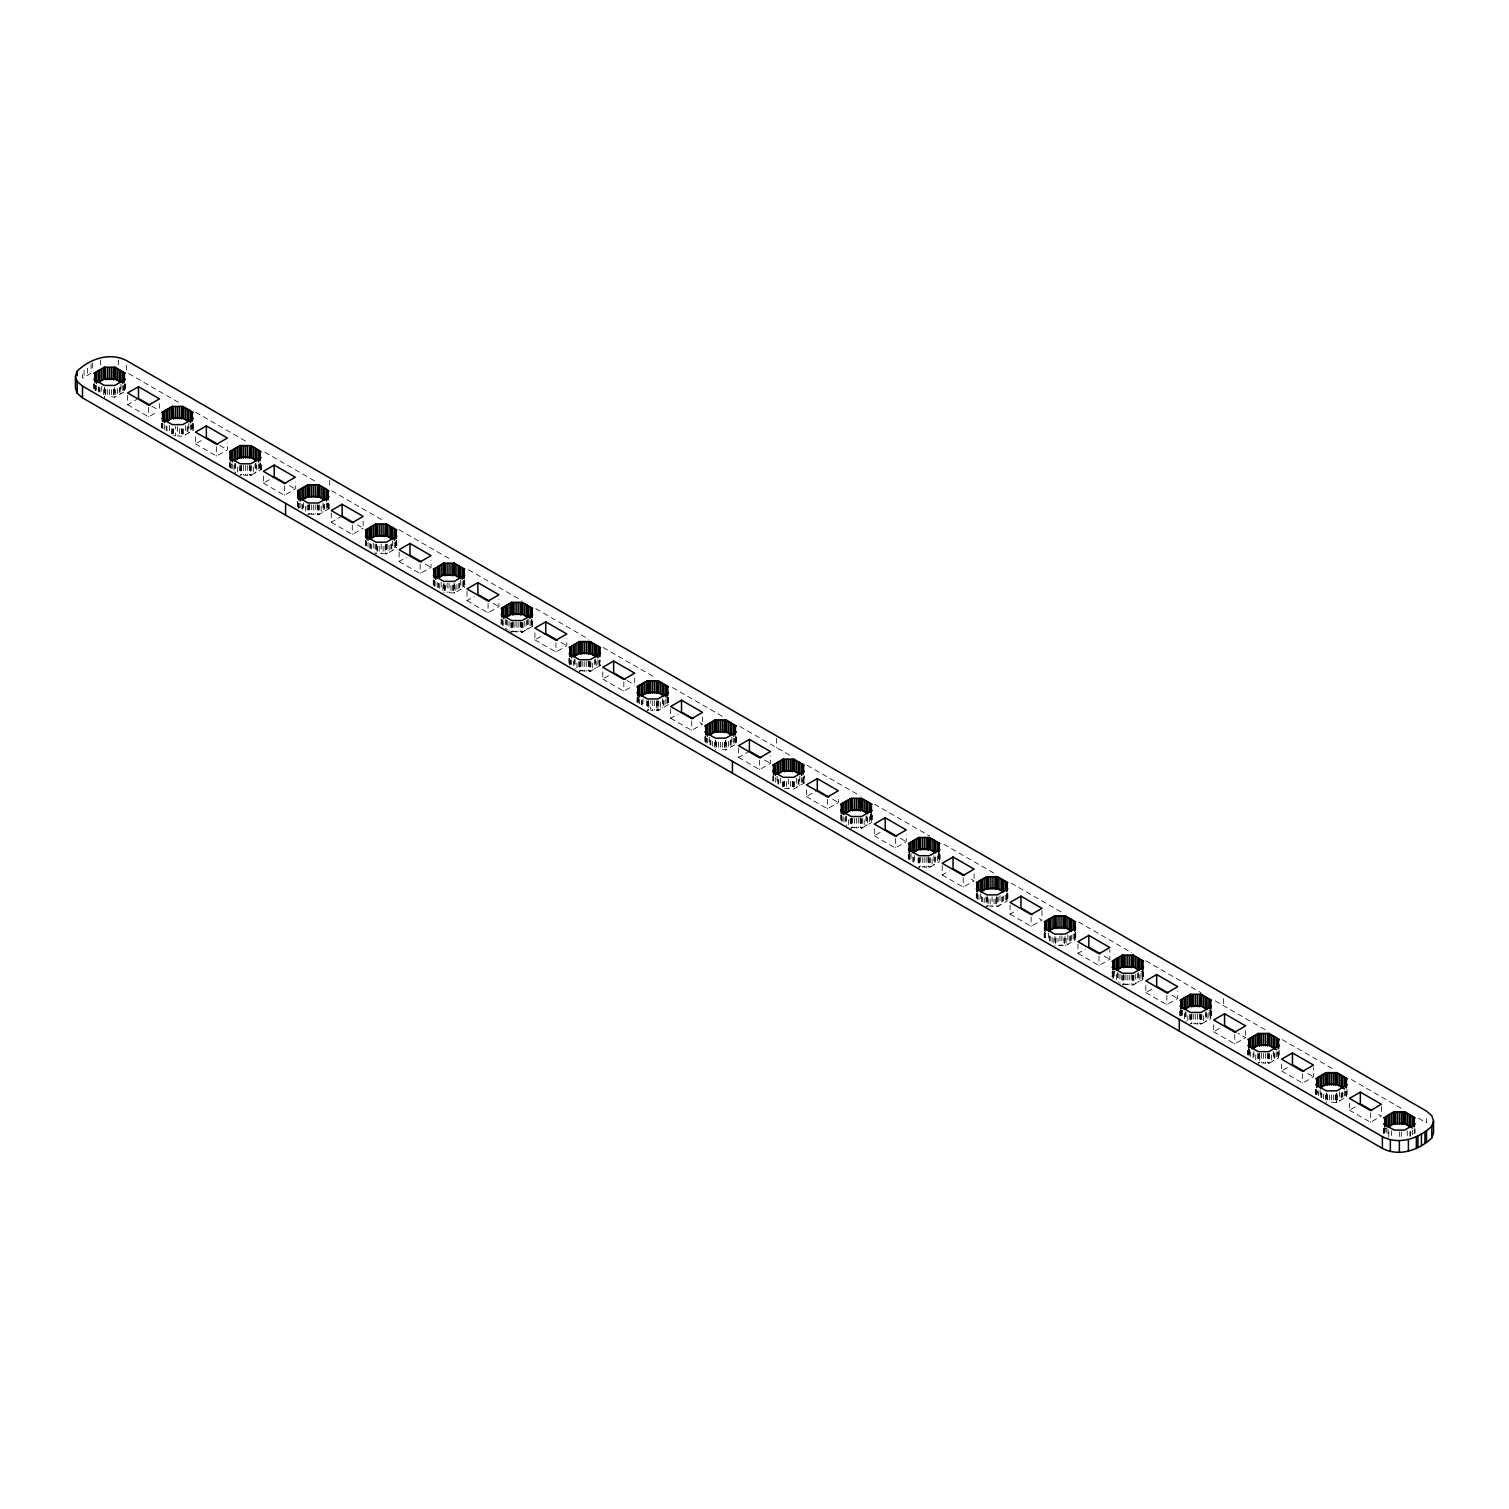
<?xml version="1.0" encoding="UTF-8"?>
<svg xmlns="http://www.w3.org/2000/svg" width="1509" height="1509" viewBox="0 0 1509 1509"><rect width="100%" height="100%" fill="white"/><g stroke="black" fill="none" stroke-linecap="round" stroke-linejoin="round"><path stroke-width="0.75" stroke-dasharray="5 3.75" d="M366.272 544.824L366.197 541.316M668.468 697.573L668.468 704.628L667.053 703.816L667.638 698.082M1414.122 1133.806L1414.329 1129.147M125.417 384.041L125.417 391.114L124.002 390.284L124.002 385.851L125.417 385.04M193.303 423.237L193.303 430.291L191.888 429.48L191.888 425.029L193.077 424.35M261.17 464.791L261.17 469.488L259.774 468.677L259.982 464.093M298.895 503.421L298.895 507.873L298.895 503.157M329.056 503.968L329.056 508.684L327.642 507.873L327.642 503.421M379.212 546.296L379.212 553.35L386.417 553.935L396.942 547.861L395.528 547.05L396.113 541.316M449.041 583.21L449.041 592.603L454.303 593.131L464.81 587.058L463.414 586.246L463.414 581.795L464.81 580.984M513.06 622.104L513.06 631.517L522.171 632.328L532.696 626.254L531.281 625.443L531.998 620.576M570.421 660.188L570.044 663.526M871.391 814.747L871.391 821.801L870.693 816.935L872.108 816.124L869.467 814.615M939.277 853.924L939.277 860.979L939.164 854.848M1007.163 893.121L1007.163 900.175L1007.05 894.045M1075.049 939.371L1074.917 933.222L1074.917 940.258L1065.222 945.841L1058.016 945.256L1058.016 938.202M1142.917 978.568L1142.219 973.701L1143.633 972.89L1140.993 971.381M1210.803 1017.745L1210.105 1012.897L1211.501 1012.086L1208.879 1010.558M1278.689 1056.941L1277.991 1052.094M1346.575 1096.138L1346.235 1092.384M91.068 373.308L82.486 378.269L82.486 371.214M95.256 390.284L94.878 384.493L93.841 385.04L95.256 385.851L95.256 390.284L95.256 385.587M109.629 389.605L109.629 396.66L114.891 397.188L125.417 391.114M127.624 395.32L127.624 404.733L136.678 399.508M127.624 404.733L148.655 416.88L157.709 411.655M173.441 435.686L175.572 435.78L175.572 426.368M177.515 426.443L177.515 435.856L182.778 436.365L193.303 430.291M195.491 436.856L195.491 443.91L202.734 439.741M195.491 443.91L216.541 456.058L227.406 449.795L227.406 442.741M243.458 465.564L243.458 474.958L250.645 475.561L261.17 469.488M263.377 476.052L263.377 483.106L274.242 476.844M263.377 483.106L284.428 495.254L295.292 488.991L295.292 481.937M309.42 504.534L309.42 513.947L318.531 514.758L329.056 508.684M331.263 512.89L331.263 522.303L342.128 516.021M331.263 522.303L352.314 534.45L363.16 528.169M399.149 552.087L399.149 561.48L406.393 557.311M399.149 561.48L420.181 573.627L431.046 567.365L431.046 560.311M434.083 580.512L433.951 586.661L433.951 581.946M467.017 591.264L467.017 600.676L474.26 596.489M467.017 600.676L488.067 612.824L498.932 606.561L498.932 599.507M501.95 619.709L502.157 624.33M534.903 632.818L534.903 639.873L545.768 633.591M534.903 639.873L555.953 652.02L566.818 645.739L566.818 638.684M580.946 661.3L580.946 670.694L590.057 671.524L600.582 665.431L600.356 660.602M602.789 671.995L602.789 679.05L610.032 674.881M602.789 679.05L623.821 691.216L632.875 685.991M637.722 698.082L638.307 703.816M668.468 704.628L657.943 710.701L650.737 710.117L650.737 700.704M670.675 708.834L670.675 718.246L677.899 714.078M670.675 718.246L691.707 730.394L702.572 724.131L696.837 720.812M706.193 738.297L705.967 743.145L705.816 737.203M736.335 737.75L734.94 738.561L734.94 743.013L736.335 743.824L736.335 736.769M720.566 742.315L720.566 749.369L725.829 749.898L736.335 743.824M738.542 748.03L738.542 757.443L747.596 752.218M738.542 757.443L759.593 769.59L770.458 763.328L770.458 756.254M773.476 776.456L773.683 781.096L773.683 776.399M784.586 788.283L793.696 789.094L804.222 783.02L804.222 775.966M806.428 789.584L806.428 796.639L817.293 790.358M806.428 796.639L827.479 808.786L838.325 802.505L838.325 795.45M852.472 827.46L861.582 828.271L871.278 822.669L871.202 814.464M874.315 828.762L874.315 835.816L881.558 831.648M874.315 835.816L895.346 847.964L906.211 841.701L906.211 834.647M909.248 854.848L909.833 860.583L909.833 853.528M922.263 857.47L922.263 866.883L929.469 867.468L939.164 861.865L939.088 853.66M942.182 865.6L942.182 875.013L949.425 870.825M942.182 875.013L963.232 887.16L974.097 880.898L968.363 877.578M977.115 894.045L977.719 899.779L977.719 895.063M988.225 905.853L997.336 906.664L1007.05 901.062L1006.843 893.969M1010.068 904.796L1010.068 914.209L1017.311 910.021M1010.068 914.209L1031.119 926.356L1041.983 920.075L1036.23 916.774M1045.001 933.222L1045.209 937.862L1045.209 933.147M1077.954 943.993L1077.954 953.386L1085.197 949.218M1077.954 953.386L1099.005 965.553L1109.851 959.271L1109.851 949.859M1114.698 971.381L1112.058 972.89L1113.472 973.701L1112.774 978.568M1123.998 974.814L1123.998 984.226L1133.108 985.037L1142.803 979.435L1142.728 971.23M1145.84 985.528L1145.84 992.582L1153.083 988.414M1145.84 992.582L1166.872 1004.73L1177.737 998.468L1177.737 991.413M1182.566 1010.558L1179.944 1012.086L1181.358 1012.897L1180.981 1016.236M1193.789 1014.237L1193.789 1023.63L1200.994 1024.234L1210.69 1018.632L1210.614 1010.408M1213.708 1024.724L1213.708 1031.779L1220.951 1027.591M1213.708 1031.779L1234.758 1043.926L1245.623 1037.664L1237.965 1033.231M1248.641 1050.792L1249.226 1056.526L1249.226 1049.472M1261.675 1053.414L1261.675 1062.826L1268.862 1063.43L1278.576 1057.828L1278.689 1052.245M1281.594 1063.902L1281.594 1070.975L1288.837 1066.788M1281.594 1070.975L1302.644 1083.122L1313.509 1076.841L1313.509 1067.429M1349.48 1103.098L1349.48 1110.152L1358.534 1104.928M1349.48 1110.152L1370.512 1122.3L1381.376 1116.038L1375.642 1112.718M1386.224 1128.128L1383.583 1129.656L1384.998 1130.467L1384.621 1133.806L1384.621 1126.865M1329.542 1094.968L1329.542 1102.023L1336.748 1102.607L1346.443 1097.005L1346.575 1091.422M128.623 373.572L181.438 404.054M195.661 412.259L248.476 442.759M264.716 452.134L317.531 482.616M331.754 490.84L382.758 520.284M399.093 529.716L452.134 560.329M468.469 569.761L521.51 600.393M535.789 608.636L588.85 639.269M603.128 647.512L654.133 676.956M672.505 687.557L723.509 717.02M739.825 726.433L790.848 755.896M807.164 765.308L860.224 795.941M874.503 804.184L929.601 835.986M943.879 844.248L994.884 873.692M1011.2 883.123L1062.223 912.568M1078.539 921.98L1131.599 952.613M1145.878 960.856L1200.957 992.677M1215.254 1000.92L1266.07 1030.251M1282.31 1039.644L1333.088 1068.957M1351.366 1079.501L1402.144 1108.832M1418.403 1118.207L1426.514 1122.903L1426.514 1115.83M151.862 406.185L157.615 409.505M219.748 445.381L225.482 448.682M289.539 485.672L295.292 488.991M357.426 524.868L361.255 527.075M425.312 564.045L431.046 567.365M493.198 603.242L498.932 606.561M561.065 642.438L566.818 645.739M627.046 680.521L634.685 684.935M764.705 760.008L770.458 763.328M832.591 799.204L838.325 802.505M900.477 838.382L906.211 841.701M1104.116 955.952L1109.851 959.271M1172.003 995.148L1177.737 998.468M1307.756 1073.54L1313.509 1076.841M600.582 665.431L599.167 664.62L599.167 660.188M804.222 783.02L802.807 782.209L803.392 776.456L803.392 783.492M230.311 463.81L230.424 467.601M230.802 464.093L230.632 467.564M704.778 737.75L706.193 738.561L706.193 743.013M841.72 816.822L841.569 820.292M1315.697 1090.46L1317.112 1091.271L1316.885 1095.855L1317.112 1091.026M1414.933 1128.543L1415.159 1133.372M1412.518 1130.184L1412.518 1134.9M1410.708 1131.241L1410.708 1135.937M1409.896 1131.712L1409.896 1136.409M1407.256 1130.882L1407.256 1135.579M1401.314 1131.807L1401.314 1136.503M1399.371 1131.882L1399.371 1136.579M1391.487 1130.882L1391.487 1135.579M1388.846 1131.712L1388.846 1138.767M1388.035 1128.883L1388.035 1138.295M1386.224 1127.845L1386.224 1132.542M1384.998 1127.864L1384.772 1132.693M1384.3 1128.26L1384.3 1132.976M1383.81 1128.543L1383.81 1133.259M1383.583 1128.675L1383.583 1133.372M1381.376 1106.625L1381.376 1113.68M1370.512 1112.906L1370.512 1122.3M1347.047 1089.347L1347.273 1096.534M1346.085 1091.158L1346.085 1095.855M1345.858 1091.026L1345.858 1095.723M1344.632 1091.007L1344.632 1098.062M1342.84 1092.044L1342.84 1099.099M1342.01 1092.516L1342.01 1099.571M1341.18 1092.988L1341.18 1100.042M1339.388 1091.686L1339.388 1101.098M1337.578 1095.081L1337.578 1102.136M1336.748 1093.214L1336.748 1102.607L1336.521 1093.082M1336.05 1095.157L1336.05 1102.211M1335.559 1094.874L1335.559 1101.928M1335.333 1094.742L1335.333 1101.796M1333.428 1094.968L1333.428 1102.023M1331.485 1095.044L1331.485 1102.098M1327.637 1094.742L1327.637 1099.457M1327.411 1094.874L1327.411 1099.571M1326.939 1095.157L1326.939 1102.211M1326.449 1093.082L1326.449 1102.494M1326.222 1093.214L1326.222 1100.268M1325.411 1095.081L1325.411 1099.778M1323.6 1094.044L1323.6 1098.741M1321.79 1092.988L1321.79 1097.703M1320.96 1092.516L1320.96 1099.571M1320.149 1089.687L1320.149 1096.741M1318.338 1091.007L1318.338 1095.704M1316.735 1089.913L1316.527 1094.666M1315.923 1089.347L1315.923 1094.063M1315.697 1089.479L1315.697 1096.534M1302.644 1073.71L1302.644 1083.122M1279.179 1050.17L1279.387 1057.356M1278.198 1051.962L1278.198 1056.658M1277.991 1051.83L1277.991 1056.526M1276.765 1051.811L1276.765 1058.865M1274.954 1052.848L1274.954 1059.903M1274.124 1053.32L1274.124 1060.393M1273.313 1051.452L1273.313 1060.865M1271.502 1054.848L1271.502 1061.902M1269.691 1053.546L1269.691 1062.94M1268.862 1054.018L1268.862 1063.43M1268.654 1053.886L1268.654 1063.298M1268.164 1053.603L1268.164 1063.015M1267.673 1053.32L1267.673 1062.732M1265.542 1053.414L1265.542 1062.826M1263.599 1053.489L1263.599 1062.902M1259.751 1055.545L1259.751 1062.619M1259.543 1053.32L1259.543 1062.732M1259.053 1053.603L1259.053 1063.015M1258.563 1053.886L1258.355 1063.43M1257.525 1053.546L1257.525 1060.601M1255.714 1054.848L1255.714 1061.902M1253.904 1051.452L1253.904 1058.507M1253.092 1053.32L1253.092 1058.035M1250.452 1051.811L1250.452 1056.507M1249.018 1049.604L1249.018 1056.658M1248.735 1049.604L1248.641 1055.47M1248.528 1049.887L1248.528 1054.584M1248.037 1050.17L1248.037 1054.866M1247.83 1050.283L1247.83 1054.998M1245.623 1030.59L1245.623 1035.306M1234.758 1034.514L1234.758 1043.926M1223.403 998.581L1223.403 1005.635M1211.501 1011.105L1211.501 1015.802M1211.293 1010.973L1211.293 1015.67M1210.312 1010.408L1210.312 1017.462M1210.105 1010.294L1210.105 1017.349M1208.879 1012.614L1208.879 1019.669M1207.068 1013.671L1207.068 1020.725M1206.257 1011.784L1206.257 1021.197M1205.427 1012.256L1205.427 1021.668M1203.616 1015.651L1203.616 1022.706M1201.805 1014.35L1201.805 1023.762M1200.994 1014.821L1200.994 1024.234M1200.768 1014.689L1200.768 1024.102M1200.277 1014.425L1200.277 1023.819M1199.58 1014.01L1199.806 1023.555M1197.674 1014.237L1197.674 1023.63M1195.732 1014.293L1195.732 1023.706M1191.865 1014.01L1191.865 1023.423M1191.657 1014.142L1191.657 1023.555M1191.167 1014.425L1191.167 1023.819M1190.676 1014.689L1190.469 1024.234M1189.639 1014.35L1189.639 1021.404M1187.828 1015.651L1187.828 1022.706M1186.036 1012.256L1186.036 1021.668M1185.206 1011.784L1185.206 1018.839M1184.376 1013.671L1184.376 1020.725M1182.566 1010.276L1182.566 1017.33M1181.358 1010.294L1181.358 1017.349M1181.132 1010.408L1181.132 1017.462M1180.849 1010.408L1180.774 1016.274M1180.642 1010.69L1180.642 1017.745M1180.17 1010.973L1180.17 1015.67M1179.944 1011.105L1179.944 1018.16M1166.872 995.318L1166.872 1004.73M1143.633 971.909L1143.633 976.606M1143.407 971.777L1143.407 976.493M1142.445 971.23L1142.445 978.285M1142.219 971.098L1142.219 978.153M1140.993 973.437L1140.993 980.492M1139.182 974.474L1139.182 981.529M1138.371 972.588L1138.371 982.001M1137.541 973.079L1137.541 982.472M1135.73 974.116L1135.73 983.528M1133.919 975.154L1133.919 984.566M1133.108 975.625L1133.108 985.037M1132.882 975.512L1132.882 984.905M1132.41 975.229L1132.41 984.641M1131.693 974.814L1131.92 984.358M1129.788 975.04L1129.788 984.453M1127.845 975.116L1127.845 984.528M1125.903 975.04L1125.903 984.453M1123.771 974.946L1123.771 984.358M1123.281 975.229L1123.281 984.641M1122.809 975.512L1122.583 985.037M1121.772 975.154L1121.772 979.869M1119.961 974.116L1119.961 983.528M1118.15 973.079L1118.15 982.472M1117.32 972.588L1117.32 979.643M1116.509 974.474L1116.509 981.529M1114.698 971.079L1114.698 978.134M1112.963 971.23L1112.888 977.096M1112.774 971.513L1112.774 976.21M1112.284 976.493L1112.284 971.777L1112.058 976.606M1099.005 956.14L1099.005 965.553M1075.747 932.713L1075.747 937.429M1075.521 932.6L1075.521 937.296M1074.71 933.147L1074.559 939.088M1074.333 934.26L1074.333 938.956M1073.125 934.241L1073.125 941.295M1071.315 935.278L1071.315 942.333M1070.485 935.75L1070.485 942.804M1069.674 936.24L1069.674 943.295M1067.863 934.92L1067.863 944.332M1066.052 938.315L1066.052 945.37M1065.014 936.316L1065.222 945.841M1064.524 938.391L1064.524 945.445M1063.826 937.976L1064.034 945.162M1061.902 935.844L1061.902 945.256M1059.959 935.92L1059.959 945.332M1056.111 937.976L1055.885 942.804M1055.413 938.391L1055.413 945.445M1054.923 936.316L1054.923 945.728M1053.886 938.315L1053.886 943.031M1052.075 937.278L1052.075 941.974M1050.264 936.24L1050.264 940.937M1049.434 935.75L1049.434 942.804M1048.623 932.939L1048.623 939.994M1044.888 932.317L1045.001 937.9M1044.398 932.6L1044.398 937.296M1044.19 932.713L1044.19 937.429M1041.983 910.682L1041.983 917.736M1031.119 916.944L1031.119 926.356M1007.861 893.535L1007.861 900.59M1007.654 893.403L1007.654 900.458M1006.673 895.195L1006.673 899.892M1006.465 895.063L1006.465 899.779M1005.239 895.044L1005.239 902.099M1003.428 896.101L1003.428 903.155M1002.598 896.572L1002.598 903.627M1001.787 897.044L1001.787 904.098M999.977 895.724L999.977 905.136M998.166 896.78L998.166 906.192M997.128 897.119L997.336 906.664M996.638 896.836L996.638 906.249M996.147 898.911L996.147 905.966M995.94 898.798L995.94 905.853M994.016 899.006L994.016 906.06M992.092 896.723L992.092 906.136M990.149 899.006L990.149 906.06M988.225 898.798L988.018 905.966M987.527 896.836L987.527 906.249M987.037 897.119L987.037 906.532M986.829 897.251L986.829 906.664M985.999 896.78L985.999 903.834M984.189 898.081L984.189 902.797M982.378 897.044L982.378 901.741M981.567 896.572L981.567 903.627M980.737 893.743L980.737 900.798M978.926 895.044L978.926 899.76M977.323 893.969L977.492 899.892M977.002 893.121L977.115 898.704M976.53 893.403L976.53 898.1M976.304 893.535L976.304 898.232M974.097 873.843L974.097 878.54M963.232 877.748L963.232 887.16M939.994 854.339L939.994 859.036M939.767 854.207L939.767 861.262M938.805 853.66L938.805 860.715M938.579 853.528L938.579 860.583M937.353 855.848L937.353 862.922M935.542 856.905L935.542 863.959M934.731 857.376L934.731 864.431M933.901 855.49L933.901 864.902M932.09 858.885L932.09 865.959M930.28 857.584L930.28 866.996M929.242 857.942L929.469 867.468M928.752 857.659L928.752 867.071M928.28 857.376L928.28 866.788M928.054 857.244L928.054 866.656M926.149 857.47L926.149 866.883M924.206 857.546L924.206 866.939M920.358 857.244L920.132 866.788M919.641 857.659L919.641 867.071M919.17 857.942L919.17 867.335M918.943 858.055L918.943 867.468M918.113 857.584L918.113 864.638M914.511 855.49L914.511 862.563M913.681 857.376L913.681 862.073M912.851 856.905L912.851 863.959M911.059 853.509L911.059 860.564M909.606 853.66L909.606 860.715M909.323 853.66L909.116 860.979M908.644 854.207L908.644 861.262M908.418 854.339L908.418 859.036M895.346 838.57L895.346 847.964M872.108 815.143L872.108 819.859M871.881 815.011L871.881 819.727M870.919 814.464L870.919 821.518M870.693 814.332L870.693 821.386M869.467 816.671L869.467 823.725M867.656 817.708L867.656 824.763M866.845 815.841L866.845 825.234M866.015 816.312L866.015 825.725M864.204 819.708L864.204 826.762M862.412 818.387L862.412 827.8M861.356 818.746L861.582 828.271M860.885 818.463L860.885 827.875M860.394 818.18L860.394 827.592M860.168 818.048L860.168 827.46M858.263 818.274L858.263 827.687M856.32 818.35L856.32 827.762M854.377 818.274L854.377 827.687M852.472 818.048L852.245 827.592M851.774 818.463L851.774 827.875M851.283 818.746L851.283 828.158M851.057 818.878L851.057 828.271M850.246 818.387L850.246 825.461M848.435 819.708L848.435 826.762M846.624 816.312L846.624 825.725M845.794 815.841L845.794 822.895M844.983 817.708L844.983 822.405M843.173 816.671L843.173 821.368M841.947 816.69L841.947 821.386M841.569 815.577L841.72 821.518M841.249 814.747L841.362 820.33M840.758 815.011L840.758 819.727M827.479 799.374L827.479 808.786M803.995 775.833L803.995 782.888M803.524 777.908L803.524 782.605M802.807 777.493L803.033 782.322M801.6 777.475L801.6 784.529M799.789 776.173L799.789 785.567M798.959 779.002L798.959 786.057M798.148 779.474L798.148 786.529M796.337 778.154L796.337 787.566M794.526 781.549L794.526 788.622M793.696 782.039L793.696 789.094M793.489 781.907L793.489 788.962M792.998 781.624L792.998 788.679M792.508 781.341L792.508 788.396M792.3 781.209L792.3 788.283M790.376 781.436L790.376 788.49M788.434 779.153L788.434 788.566M786.51 781.436L786.51 788.49M784.586 781.209L784.586 785.925M784.359 781.341L784.359 786.057M783.888 781.624L783.888 786.321M783.397 781.907L783.397 786.604M783.171 782.039L783.171 786.736M782.36 781.549L782.36 788.622M780.549 778.154L780.549 785.208M778.738 779.474L778.738 784.171M777.927 779.002L777.927 786.057M777.097 776.173L777.097 783.228M776.569 738.241L776.569 747.634M775.286 777.475L775.286 782.171M773.362 775.551L773.476 781.134M772.872 775.833L772.665 780.662M759.593 760.178L759.593 769.59M736.128 736.637L736.128 743.692M735.638 736.354L735.638 743.409M735.317 737.203L735.524 744.295M734.94 738.297L735.147 743.145M733.714 738.278L733.714 745.333M731.903 736.977L731.903 746.389M731.073 739.806L731.073 746.861M730.262 740.278L730.262 747.332M728.451 741.315L728.451 748.37M726.64 742.371L726.64 749.426M725.829 740.485L725.829 749.898M725.603 740.353L725.603 749.766M725.112 742.428L725.112 749.483M724.641 742.145L724.641 749.218M724.414 742.032L724.414 749.086M722.49 742.239L722.49 749.294M718.624 742.239L718.624 749.294M716.7 742.032L716.7 746.729M716.492 742.145L716.492 746.861M716.002 742.428L716.002 749.483M715.511 740.353L715.511 749.766M715.304 740.485L715.304 747.54M714.474 742.371L714.474 747.068M712.663 741.315L712.663 746.031M710.852 740.278L710.852 744.974M710.041 739.806L710.041 746.861M709.211 736.977L709.211 744.031M707.4 738.278L707.4 742.994M705.476 736.354L705.608 744.295M705.005 736.637L704.778 741.466M702.572 717.077L702.572 721.774M691.707 721L691.707 730.394M668.242 697.441L668.242 704.496M667.751 697.177L667.638 705.099M667.563 696.894L667.431 702.722M667.053 696.762L667.28 703.948M665.827 699.101L665.827 706.155M664.017 700.138L664.017 707.193M663.206 700.61L663.206 707.664M662.376 698.742L662.376 708.136M660.565 702.138L660.565 709.192M658.754 700.817L658.754 710.23M657.226 700.893L657.226 710.305M656.755 700.61L656.755 710.022M656.528 702.836L656.528 709.89M654.623 700.704L654.623 710.117M652.68 700.78L652.68 710.192M648.832 702.836L648.832 709.89M648.606 700.61L648.606 710.022M648.115 700.893L648.115 710.305M647.644 701.176L647.644 710.588M647.418 701.289L647.418 710.701M646.588 700.817L646.588 707.872M642.985 698.742L642.985 705.797M642.155 700.61L642.155 705.325M641.344 700.138L641.344 704.835M639.533 699.101L639.533 703.798M638.307 696.762L638.081 703.948M637.798 696.894L637.93 702.722M637.609 697.177L637.609 704.231M637.119 697.441L636.892 702.289M634.685 677.881L634.685 682.577M623.821 681.804L623.821 691.216M599.884 660.338L599.752 665.922M599.167 659.923L599.394 664.752M597.941 659.905L597.941 666.959M596.149 660.942L596.149 667.997M595.319 659.075L595.319 668.487M594.489 659.546L594.489 668.959M592.697 662.941L592.697 669.996M590.887 661.64L590.887 671.033M590.057 662.111L590.057 671.524M589.83 661.979L589.83 671.392M589.359 661.697L589.359 671.109M588.868 661.414L588.868 670.826M588.642 661.3L588.642 670.694M586.737 661.508L586.737 670.92M584.794 661.583L584.794 670.996M582.851 661.508L582.851 670.92M580.72 661.414L580.72 670.826M580.248 661.697L580.248 671.109M579.758 661.979L579.758 671.392M579.531 662.111L579.531 671.524M578.72 661.64L578.72 668.694M576.91 662.941L576.91 669.996M575.099 659.546L575.099 668.959M574.269 659.075L574.269 666.129M573.458 660.942L573.458 665.658M571.647 659.905L571.647 664.601M570.421 659.923L570.195 664.752M569.723 660.338L569.723 665.035M569.233 658.264L569.233 662.96M569.006 658.377L569.006 663.092M555.953 642.608L555.953 652.02M532.47 621.425L532.696 626.254M531.885 619.671L531.885 626.725M531.677 619.633L531.508 625.556M531.281 620.727L531.281 625.443M530.074 620.708L530.074 627.763M528.263 619.407L528.263 628.819M527.433 619.878L527.433 629.291M526.622 620.35L526.622 629.762M524.811 621.406L524.811 630.8M523.001 622.444L523.001 631.856M522.171 622.915L522.171 632.328M521.963 622.783L521.963 632.196M521.473 622.5L521.473 631.913M520.982 622.236L520.982 631.63M520.775 622.104L520.775 631.517M518.851 622.33L518.851 631.724M516.908 622.387L516.908 631.799M514.984 622.33L514.984 631.724M512.853 622.236L512.853 631.63M512.362 622.5L512.362 631.913M511.872 622.783L511.872 632.196M511.664 622.915L511.664 632.328M510.834 622.444L510.834 631.856M509.023 621.406L509.023 630.8M507.213 620.35L507.213 629.762M506.402 619.878L506.402 629.291M505.572 619.407L505.572 628.819M503.761 620.708L503.761 625.424M502.535 620.727L502.535 625.443M502.157 619.633L501.95 624.368M501.346 619.067L501.346 623.764M501.139 619.199L501.139 623.896M488.067 603.411L488.067 612.824M464.602 579.871L464.81 587.058M463.999 580.475L463.999 587.529M463.791 580.437L463.621 586.379M463.414 581.55L463.414 586.246M462.188 581.531L462.188 588.585M460.377 580.211L460.377 589.623M459.566 583.04L459.566 590.094M458.736 583.511L458.736 590.566M456.925 584.568L456.925 591.622M455.114 585.605L455.114 592.66M454.303 583.719L454.303 593.131M454.077 583.606L454.077 592.999M453.587 585.662L453.587 592.735M453.115 585.398L453.115 592.452M452.889 585.266L452.889 592.32M450.984 585.492L450.984 592.547M447.098 583.134L447.098 592.547M445.174 585.266L445.174 592.32M444.966 585.398L444.966 590.094M444.476 585.662L444.476 592.735M443.986 583.606L443.986 592.999M443.778 583.719L443.778 590.774M442.948 585.605L442.948 592.66M441.137 582.21L441.137 589.264M439.326 583.511L439.326 588.227M438.515 583.04L438.515 587.737M437.685 582.568L437.685 589.623M435.875 581.531L435.875 586.228M434.667 581.55L434.441 586.379M434.29 580.437L434.083 587.529M433.479 579.871L433.479 584.587M433.253 580.003L433.253 584.7M420.181 564.234L420.181 573.627M396.716 540.694L396.942 547.861M396.226 540.411L396.113 548.352M395.905 541.241L395.754 547.182M395.528 542.353L395.528 547.05M394.302 542.335L394.302 549.389M392.491 541.014L392.491 550.427M391.68 543.844L391.68 550.898M390.85 544.315L390.85 551.389M389.039 545.371L389.039 552.426M387.228 544.051L387.228 553.463M386.417 544.542L386.417 553.935M386.191 544.409L386.191 553.822M385.719 544.127L385.719 553.539M385.002 546.069L385.229 553.256M383.097 546.296L383.097 553.35M381.155 544.013L381.155 553.426M377.307 546.069L377.307 553.124M377.08 546.201L377.08 553.256M376.59 544.127L376.59 553.539M376.118 544.409L375.892 553.935M375.081 544.051L375.081 553.463M373.27 543.014L373.27 550.068M371.459 544.315L371.459 549.031M370.629 543.844L370.629 548.559M369.818 543.372L369.818 548.088M368.007 542.335L368.007 547.031M366.404 541.241L366.197 545.994M366.083 540.411L366.083 545.107M365.593 540.694L365.593 545.39M365.367 540.807L365.367 545.522M363.16 521.114L363.16 525.83M352.314 525.038L352.314 534.45M329.716 480.258L329.716 487.313M328.83 503.855L328.83 508.552M328.358 503.572L328.226 509.155M327.868 503.289L327.868 507.986M327.642 503.157L327.642 507.873M326.434 503.138L326.434 510.193M324.624 504.176L324.624 511.249M323.794 504.666L323.794 511.721M322.964 502.78L322.964 512.192M321.172 506.175L321.172 513.23M319.361 504.874L319.361 514.286M318.531 505.345L318.531 514.758M318.324 505.213L318.324 514.626M317.833 504.93L317.833 514.343M317.135 504.534L317.343 514.06M315.211 504.742L315.211 514.154M313.268 504.817L313.268 514.229M311.326 504.742L311.326 514.154M309.194 504.666L309.194 514.06M308.723 504.93L308.723 514.343M308.232 505.213L308.006 514.758M307.195 504.874L307.195 511.928M305.384 506.175L305.384 513.23M303.573 502.78L303.573 509.835M302.743 504.666L302.743 509.363M301.932 504.176L301.932 508.891M300.121 503.138L300.121 507.835M298.688 503.289L298.688 507.986M298.197 503.572L298.197 508.269M297.707 501.497L297.707 506.194M297.499 501.629L297.499 506.326M284.428 485.841L284.428 495.254M260.963 464.659L260.963 469.356M260.359 462.905L260.359 469.959M260.152 462.867L259.982 468.809M259.774 463.961L259.774 468.677M258.548 463.942L258.548 470.997M256.737 464.998L256.737 472.053M255.908 463.112L255.908 472.524M255.096 463.584L255.096 472.996M253.286 466.979L253.286 474.033M251.475 465.677L251.475 475.09M250.645 466.149L250.645 475.561M250.437 466.017L250.437 475.429M249.947 465.753L249.947 475.146M249.249 465.338L249.457 474.882M247.325 465.564L247.325 474.958M245.401 465.64L245.401 475.033M241.534 465.338L241.534 474.75M241.327 465.47L241.327 474.882M240.836 465.753L240.836 475.146M240.346 466.017L240.138 475.561M239.309 465.677L239.309 472.732M237.498 466.979L237.498 474.033M235.687 463.584L235.687 472.996M234.876 463.112L234.876 472.524M234.046 464.998L234.046 472.053M232.235 463.942L232.235 468.658M231.009 463.961L231.009 468.677M230.632 462.867L230.802 468.809M229.821 462.301L229.821 467.017M229.613 462.433L229.613 467.13M216.541 446.664L216.541 456.058M193.077 425.463L193.077 430.178M192.473 423.708L192.473 430.763M192.265 423.671L192.115 429.612M191.888 424.783L191.888 429.48M190.662 424.765L190.662 431.819M188.851 423.444L188.851 432.857M188.04 426.274L188.04 433.328M187.21 426.745L187.21 433.8M185.4 425.444L185.4 434.856M183.589 428.839L183.589 435.894M182.551 429.178L182.778 436.365M182.061 428.914L182.061 435.969M181.363 428.499L181.589 435.686M179.458 428.726L179.458 435.78M173.667 428.499L173.667 435.554M172.95 428.914L172.95 433.611M172.479 429.178L172.252 434.026M171.422 428.839L171.422 435.894M169.612 425.444L169.612 432.498M166.99 426.274L166.99 430.989M166.16 425.802L166.16 430.499M164.368 424.765L164.368 429.461M162.765 423.671L162.765 428.386L163.142 425.029L161.727 424.218L162.557 423.746L162.557 428.424M161.953 423.105L161.953 427.82M161.727 423.237L161.727 427.952M159.52 403.544L159.52 408.26M148.655 407.468L148.655 416.88M126.605 365.329L126.605 370.045M125.19 383.927L125.19 390.982M124.7 383.644L124.7 390.699M124.379 384.493L124.587 391.585M124.228 385.719L124.228 390.416M124.002 385.587L124.002 390.284M122.776 385.568L122.776 392.623M120.965 384.267L120.965 393.66M120.154 387.077L120.154 394.151M119.324 387.568L119.324 394.622M118.664 359.934L118.664 364.65M117.513 388.605L117.513 395.66M115.721 389.643L115.721 396.697M114.665 387.643L114.891 397.188M114.194 389.718L114.194 396.773M113.703 389.435L113.703 396.49M113.477 389.303L113.477 396.358M111.572 389.529L111.572 396.584M107.686 389.529L107.686 396.584M105.781 389.303L105.555 396.49M105.083 389.718L105.083 396.773M104.593 387.643L104.593 397.056M104.366 387.775L104.366 397.188M103.555 389.643L103.555 396.697M101.744 386.247L101.744 393.302M100.594 359.934L100.594 366.989M99.934 387.568L99.934 392.265M99.104 387.077L99.104 391.793M98.292 386.606L98.292 393.66M96.482 385.568L96.482 390.265M94.558 383.644L94.671 391.585M94.067 383.927L94.067 388.624M93.841 384.041L93.841 388.756M92.653 362.99L92.653 370.045M91.068 363.895L91.068 368.611M87.56 368.271L87.56 375.326M84.07 370.29L84.07 377.344M1113.472 978.153L1113.472 971.098L1113.246 978.285M657.943 710.701L657.943 701.289L657.717 710.588"/><path stroke-width="1.5" d="M191.888 413.277L191.888 417.729L193.303 418.54L182.778 424.614L172.252 424.614L161.727 418.54L163.142 417.729L163.142 413.277L161.727 412.466L172.252 406.393L182.778 406.393L193.303 412.466L191.888 413.277L191.888 420.332M259.774 452.474L259.774 456.906L261.17 457.717L250.645 463.81L240.138 463.81L229.613 457.717L231.009 456.906L231.009 452.474L229.613 451.644L240.138 445.57L250.645 445.57L261.17 451.644L259.774 452.474L259.774 459.528M327.642 491.651L327.642 496.103L329.056 496.914L318.531 502.987L308.006 502.987L297.499 496.914L298.895 496.103L298.895 491.651L297.499 490.84L308.006 484.766L318.531 484.766L329.056 490.84L327.642 491.651L327.642 498.706M395.905 539.015L395.754 530.715L395.528 535.299L396.942 536.11L386.417 542.184L375.892 542.184L365.367 536.11L366.781 535.299L366.781 530.847L365.367 530.036L375.892 523.963L386.417 523.963L396.942 530.036L395.528 530.847L395.528 537.902M570.044 649.53L570.421 652.869L569.006 653.68L579.531 659.754L590.057 659.754L600.582 653.68L599.167 652.869L599.167 648.417L600.582 647.606L590.057 641.532L579.531 641.532L569.006 647.606L570.421 648.417L570.044 656.585M637.93 688.708L638.307 692.065L636.892 692.876L647.418 698.95L657.943 698.95L668.468 692.876L667.053 692.065L667.053 687.614L668.468 686.802L657.943 680.729L647.418 680.729L636.892 686.802L638.307 687.614L637.93 695.762M1112.963 968.872L1113.472 961.95L1112.058 961.139L1122.583 955.065L1133.108 955.065L1143.633 961.139L1142.219 961.95L1142.219 969.004M1181.358 1001.127L1181.358 1005.579L1179.944 1006.39L1190.469 1012.464L1200.994 1012.464L1211.501 1006.39L1210.105 1005.579L1210.105 1001.127L1211.501 1000.316L1200.994 994.242L1190.469 994.242L1179.944 1000.316L1181.358 1001.127L1181.358 1008.201M1249.226 1040.323L1249.226 1044.775L1247.83 1045.586L1258.355 1051.66L1268.862 1051.66L1279.387 1045.586L1277.991 1044.775L1277.991 1040.323L1279.387 1039.512L1268.862 1033.439L1258.355 1033.439L1247.83 1039.512L1249.226 1040.323L1249.226 1047.378M1316.735 1080.614L1317.112 1083.971L1315.697 1084.782L1326.222 1090.856L1336.748 1090.856L1347.273 1084.782L1345.858 1083.971L1345.858 1079.52L1347.273 1078.709L1336.748 1072.635L1326.222 1072.635L1315.697 1078.709L1317.112 1079.52L1316.735 1087.668M1384.621 1119.81L1384.998 1123.149L1383.583 1123.96L1394.109 1130.052L1404.634 1130.052L1415.159 1123.96L1413.744 1123.149L1413.744 1118.716L1415.159 1117.886L1404.634 1111.812L1394.109 1111.812L1383.583 1117.886L1384.998 1118.716L1384.621 1126.865M75.45 376.307L77.204 371.101C89.918 358.727 110.025 351.918 126.605 360.632L1426.514 1111.133L1431.796 1115.717L1433.55 1120.923L1433.55 1132.693L1431.796 1137.899C1419.082 1150.273 1398.975 1157.082 1382.395 1148.368L82.486 397.867L77.204 393.283L75.45 388.077L75.45 376.307L77.204 381.513L77.204 393.283M1431.796 1137.899L1431.796 1126.148L1433.55 1120.923M95.256 374.081L95.256 378.533L93.841 379.344L104.366 385.417L114.891 385.417L125.417 379.344L124.002 378.533L124.002 374.081L125.417 373.27L114.891 367.196L104.366 367.196L93.841 373.27L95.256 374.081L95.256 381.136M706.193 726.791L706.193 731.243L704.778 732.054L715.304 738.127L725.829 738.127L736.335 732.054L734.94 731.243L734.94 726.791L736.335 725.98L725.829 719.906L715.304 719.906L704.778 725.98L706.193 726.791L706.193 733.864M774.06 765.987L774.06 770.439L772.665 771.25L783.171 777.324L793.696 777.324L804.222 771.25L802.807 770.439L802.807 765.987L804.222 765.176L793.696 759.102L783.171 759.102L772.665 765.176L774.06 765.987L774.06 773.042M841.947 805.184L841.947 809.635L840.532 810.446L851.057 816.52L861.582 816.52L872.108 810.446L870.693 809.635L870.693 805.184L872.108 804.372L861.582 798.299L851.057 798.299L840.532 804.372L841.947 805.184L841.947 812.238M909.833 844.38L909.833 848.812L908.418 849.642L918.943 855.716L929.469 855.716L939.994 849.642L938.579 848.812L938.579 844.38L939.994 843.569L929.469 837.476L918.943 837.476L908.418 843.569L909.833 844.38L909.833 851.434M977.719 883.557L977.719 888.009L976.304 888.82L986.829 894.894L997.336 894.894L1007.861 888.82L1006.465 888.009L1006.465 883.557L1007.861 882.746L997.336 876.672L986.829 876.672L976.304 882.746L977.719 883.557L977.719 890.612M1045.586 922.753L1045.586 927.205L1044.19 928.016L1054.697 934.09L1065.222 934.09L1075.747 928.016L1074.333 927.205L1074.333 922.753L1075.747 921.942L1065.222 915.869L1054.697 915.869L1044.19 921.942L1045.586 922.753L1045.586 929.808M77.204 381.513L82.486 386.097L1382.395 1136.617C1398.975 1145.331 1419.082 1138.522 1431.796 1126.148M120.965 370.705L120.965 382.475L114.891 378.948L104.366 378.948L98.292 382.475L98.292 370.705M138.488 386.7L127.624 392.962L148.655 405.11L159.52 398.848L138.488 386.7L138.488 398.451L149.957 405.072M166.16 409.901L166.16 421.652L172.252 418.144L182.778 418.144L188.851 421.652L188.851 409.901M206.356 425.878L195.491 432.159L216.541 444.306L227.406 438.025L206.356 425.878L206.356 437.648L217.843 444.268M234.046 449.097L234.046 460.849L240.138 457.34L250.645 457.34L256.737 460.849L256.737 449.097M274.242 465.074L263.377 471.336L284.428 483.502L295.292 477.221L274.242 465.074L274.242 476.844L285.729 483.465M301.932 488.275L301.932 500.045L308.006 496.536L318.531 496.536L324.624 500.045L324.624 488.275M342.128 504.27L331.263 510.532L352.314 522.68L363.16 516.418L342.128 504.27L342.128 516.021L353.596 522.661M369.818 527.471L369.818 539.222L375.892 535.714L386.417 535.714L392.491 539.222L392.491 527.471M409.995 543.447L399.149 549.729L420.181 561.876L431.046 555.614L409.995 543.447L409.995 555.218L421.483 561.838M443.778 563.159L433.253 569.233L434.667 570.044L434.667 574.476L433.253 575.306L443.778 581.38L454.303 581.38L464.81 575.306L463.414 574.476L463.414 570.044L464.81 569.233L454.303 563.159L443.778 563.159L443.778 574.91L437.685 578.419L437.685 566.667M443.778 574.91L454.303 574.91L460.377 578.419L460.377 566.667M477.881 582.644L467.017 588.925L488.067 601.072L498.932 594.791L477.881 582.644L477.881 594.414L489.369 601.035M511.664 602.336L501.139 608.41L502.535 609.221L502.535 613.673L501.139 614.484L511.664 620.557L522.171 620.557L532.696 614.484L531.281 613.673L531.281 609.221L532.696 608.41L522.171 602.336L511.664 602.336L511.664 614.106L505.572 617.615L505.572 605.845M511.664 614.106L522.171 614.106L528.263 617.615L528.263 605.845M545.768 621.84L534.903 628.102L555.953 640.25L566.818 633.987L545.768 621.84L545.768 633.591L557.236 640.231M596.149 645.041L596.149 656.811L590.057 653.284L579.531 653.284L573.458 656.811L573.458 645.041M613.654 661.036L602.789 667.299L623.821 679.446L634.685 673.184L613.654 661.036L613.654 672.788L625.122 679.408M664.017 684.237L664.017 695.989L657.943 692.48L647.418 692.48L641.344 695.989L641.344 684.237M681.521 700.214L670.675 706.495L691.707 718.642L702.572 712.361L681.521 700.214L681.521 711.984L693.008 718.605M731.903 723.433L731.903 735.185L725.829 731.676L715.304 731.676L709.211 735.185L709.211 723.433M749.407 739.41L738.542 745.672L759.593 757.839L770.458 751.557L749.407 739.41L749.407 751.161L760.894 757.801M799.789 762.611L799.789 774.381L793.696 770.873L783.171 770.873L777.097 774.381L777.097 762.611M817.293 778.606L806.428 784.869L827.479 797.016L838.325 790.754L817.293 778.606L817.293 790.358L828.762 796.997M843.173 802.845L843.173 814.615L851.057 810.05L861.582 810.05L867.656 813.558L867.656 801.807M885.179 817.784L874.315 824.065L895.346 836.212L906.211 829.95L885.179 817.784L885.179 829.554L896.648 836.175M935.542 841.003L935.542 852.755L929.469 849.246L918.943 849.246L912.851 852.755L912.851 841.003M953.047 856.98L942.182 863.261L963.232 875.409L974.097 869.127L953.047 856.98L953.047 868.75L964.534 875.371M1003.428 880.181L1003.428 891.951L997.336 888.443L986.829 888.443L980.737 891.951L980.737 880.181M1020.933 896.176L1010.068 902.439L1031.119 914.586L1041.983 908.324L1020.933 896.176L1020.933 907.928L1032.42 914.567M1048.623 919.377L1048.623 931.147L1054.697 927.62L1065.222 927.62L1071.315 931.147L1071.315 919.377M1088.819 935.373L1077.954 941.635L1099.005 953.782L1109.851 947.52L1088.819 935.373L1088.819 947.124L1100.287 953.745M1116.509 958.573L1116.509 970.325L1122.583 966.816L1133.108 966.816L1139.182 970.325L1139.182 958.573M1156.686 974.55L1145.84 980.831L1166.872 992.979L1177.737 986.697L1156.686 974.55L1156.686 986.32L1168.173 992.941M1184.376 997.751L1184.376 1009.521L1190.469 1006.013L1200.994 1006.013L1207.068 1009.521L1207.068 997.751M1224.572 1013.746L1213.708 1020.009L1234.758 1032.156L1245.623 1025.894L1224.572 1013.746L1224.572 1025.498L1236.06 1032.137M1252.263 1036.947L1252.263 1048.717L1258.355 1045.19L1268.862 1045.19L1276.765 1049.755M1292.459 1052.942L1281.594 1059.205L1302.644 1071.352L1313.509 1065.09L1292.459 1052.942L1292.459 1064.694L1303.927 1071.315M1344.632 1088.951L1336.748 1084.386L1326.222 1084.386L1320.149 1087.895L1320.149 1076.143M1360.345 1092.12L1349.48 1098.401L1370.512 1110.549L1381.376 1104.267L1360.345 1092.12L1360.345 1103.89L1371.813 1110.511M1412.518 1128.128L1404.634 1123.583L1394.109 1123.583L1388.035 1127.091L1388.035 1115.34M1142.219 961.95L1142.219 966.401L1143.633 967.212L1133.108 973.286L1122.583 973.286L1112.058 967.212L1113.472 966.401L1112.963 964.176M1426.514 1130.731L1426.514 1142.483M1424.93 1131.656L1424.93 1143.407M1421.44 1133.674L1421.44 1145.425M1417.932 1135.692L1417.932 1147.444M1416.347 1136.617L1416.347 1148.368M1414.329 1117.414L1414.329 1126.827L1413.971 1118.584M1413.744 1118.716L1413.744 1125.771M1412.518 1116.377L1412.518 1125.789M1410.708 1115.34L1410.708 1127.091M1409.896 1114.849L1409.896 1126.619M1409.066 1114.378L1409.066 1126.148M1408.406 1139.653L1408.406 1151.405M1407.256 1113.34L1407.256 1125.092M1405.445 1112.303L1405.445 1124.054M1404.634 1111.812L1404.634 1123.583M1404.407 1111.944L1404.407 1123.715M1403.917 1112.227L1403.917 1123.979M1403.445 1112.51L1403.445 1124.262M1403.219 1112.642L1403.219 1124.394M1401.314 1112.416L1401.314 1124.167M1399.371 1112.34L1399.371 1124.111M1399.371 1140.672L1399.371 1152.423M1397.428 1112.416L1397.428 1124.167M1395.523 1112.642L1395.523 1124.394M1395.297 1112.51L1395.297 1124.262M1394.806 1112.227L1394.806 1123.979M1394.335 1111.944L1394.335 1123.715M1394.109 1111.812L1394.109 1123.583M1393.279 1112.303L1393.279 1124.054M1391.487 1113.34L1391.487 1125.092M1390.336 1139.653L1390.336 1151.405M1389.676 1114.378L1389.676 1126.148M1388.846 1114.849L1388.846 1126.619M1386.224 1116.377L1386.224 1125.789M1384.772 1118.584L1384.998 1125.771M1382.395 1136.617L1382.395 1148.368M1346.443 1078.237L1346.443 1087.631M1346.085 1079.388L1346.235 1087.668M1345.858 1079.52L1345.858 1086.574M1344.632 1077.181L1344.632 1086.593M1342.84 1076.143L1342.84 1087.895M1342.01 1075.672L1342.01 1087.423M1341.18 1075.2L1341.18 1086.952M1339.388 1074.144L1339.388 1085.914M1337.578 1073.106L1337.578 1084.858M1336.748 1072.635L1336.748 1084.386M1336.521 1072.748L1336.521 1084.518M1336.05 1073.031L1336.05 1084.801M1335.559 1073.314L1335.559 1085.084M1335.333 1073.446L1335.333 1085.197M1333.428 1073.22L1333.428 1084.99M1331.485 1073.144L1331.485 1084.914M1329.542 1073.22L1329.542 1084.99M1327.637 1073.446L1327.637 1085.197M1327.411 1073.314L1327.411 1085.084M1326.939 1073.031L1326.939 1084.801M1326.449 1072.748L1326.449 1084.518M1326.222 1072.635L1326.222 1084.386M1325.411 1073.106L1325.411 1084.858M1323.6 1074.144L1323.6 1085.914M1321.79 1075.2L1321.79 1086.952M1320.96 1075.672L1320.96 1087.423M1318.338 1077.181L1318.338 1086.593M1316.885 1079.388L1317.112 1086.574M1278.576 1039.041L1278.576 1048.453M1278.198 1040.191L1278.368 1048.491M1277.991 1040.323L1277.991 1047.378M1276.765 1038.003L1276.765 1047.397M1274.954 1036.947L1274.954 1048.717M1274.124 1036.476L1274.124 1048.227M1273.313 1036.004L1273.313 1047.755M1271.502 1034.967L1271.502 1046.718M1269.691 1033.91L1269.691 1045.68M1268.862 1033.439L1268.862 1045.19M1268.654 1033.571L1268.654 1045.322M1268.164 1033.854L1268.164 1045.605M1267.673 1034.118L1267.466 1046.02M1265.542 1034.042L1265.542 1045.794M1263.599 1033.967L1263.599 1045.718M1261.675 1034.042L1261.675 1045.794M1259.751 1034.25L1259.751 1046.02M1259.543 1034.118L1259.543 1045.888M1259.053 1033.854L1259.053 1045.605M1258.355 1033.439L1258.563 1045.322M1257.525 1033.91L1257.525 1045.68M1255.714 1034.967L1255.714 1046.718M1253.904 1036.004L1253.904 1047.755M1253.092 1036.476L1253.092 1048.227M1250.452 1038.003L1250.452 1047.397M1249.018 1040.191L1249.018 1047.246M1248.848 1041.436L1248.848 1048.491M1210.69 999.845L1210.69 1009.257M1210.312 1001.014L1210.482 1009.295M1210.105 1001.127L1210.105 1008.201M1208.879 998.807L1208.879 1008.219M1206.257 997.279L1206.257 1009.049M1205.427 996.808L1205.427 1008.578M1203.616 995.77L1203.616 1007.522M1201.805 994.714L1201.805 1006.484M1200.994 994.242L1200.994 1006.013M1200.768 994.374L1200.768 1006.145M1200.277 994.657L1200.277 1006.409M1199.806 994.94L1199.58 1006.824M1197.674 994.846L1197.674 1006.597M1195.732 994.771L1195.732 1006.522M1193.789 994.846L1193.789 1006.597M1191.865 995.053L1191.865 1006.824M1191.657 994.94L1191.657 1006.692M1191.167 994.657L1191.167 1006.409M1190.469 994.242L1190.676 1006.145M1189.639 994.714L1189.639 1006.484M1187.828 995.77L1187.828 1007.522M1186.036 996.808L1186.036 1008.578M1185.206 997.279L1185.206 1009.049M1182.566 998.807L1182.566 1008.219M1181.132 1001.014L1181.132 1008.069M1180.981 1002.24L1180.981 1009.295M1179.284 1019.348L1179.284 1031.1M1142.803 960.648L1142.803 970.061M1142.445 961.818L1142.596 970.098M1140.993 959.611L1140.993 969.023M1138.371 958.102L1138.371 969.853M1137.541 957.611L1137.541 969.382M1135.73 956.574L1135.73 968.344M1133.919 955.537L1133.919 967.288M1133.108 955.065L1133.108 966.816M1132.882 955.178L1132.882 966.948M1132.41 955.461L1132.41 967.231M1131.92 955.744L1131.693 967.627M1129.788 955.65L1129.788 967.42M1127.845 955.574L1127.845 967.344M1125.903 955.65L1125.903 967.42M1123.998 955.876L1123.998 967.627M1123.771 955.744L1123.771 967.495M1123.281 955.461L1123.281 967.231M1122.583 955.065L1122.809 966.948M1121.772 955.537L1121.772 967.288M1119.961 956.574L1119.961 968.344M1118.15 957.611L1118.15 969.382M1117.32 958.102L1117.32 969.853M1114.698 959.611L1114.698 969.023M1113.472 961.95L1113.472 969.004M1113.246 961.818L1113.095 970.098M1074.917 921.471L1074.917 930.883M1074.559 922.621L1074.71 930.921M1074.333 922.753L1074.333 929.808M1073.125 920.415L1073.125 929.827M1070.485 918.906L1070.485 930.657M1069.674 918.434L1069.674 930.185M1067.863 917.378L1067.863 929.148M1066.052 916.34L1066.052 928.11M1065.222 915.869L1065.014 927.752M1064.524 916.265L1064.524 928.035M1064.034 916.548L1063.826 928.431M1061.902 916.453L1061.902 928.224M1059.959 916.397L1059.959 928.148M1058.016 916.453L1058.016 928.224M1055.885 916.548L1056.111 928.431M1055.413 916.265L1055.413 928.035M1054.697 915.869L1054.923 927.752M1053.886 916.34L1053.886 928.11M1052.075 917.378L1052.075 929.148M1050.264 918.434L1050.264 930.185M1049.434 918.906L1049.434 930.657M1046.812 920.415L1046.812 929.827M1045.379 922.621L1045.209 930.921M1045.001 921.471L1045.001 930.883M1007.163 883.161L1007.163 890.216M1007.05 882.275L1006.843 891.725M1006.673 883.444L1006.673 890.499M1006.465 883.557L1006.465 890.612M1005.239 881.237L1005.239 890.631M1002.598 879.709L1002.598 891.479M1001.787 879.238L1001.787 891.008M999.977 878.2L999.977 889.952M998.166 877.144L998.166 888.914M997.336 876.672L997.128 888.556M996.638 877.087L996.638 888.839M996.147 877.37L996.147 889.122M995.94 877.483L995.94 889.254M994.016 877.276L994.016 889.027M992.092 877.201L992.092 888.952M990.149 877.276L990.149 889.027M988.018 877.37L988.225 889.254M987.527 877.087L987.527 888.839M987.037 876.804L987.037 888.556M986.829 876.672L986.829 888.443M985.999 877.144L985.999 888.914M984.189 878.2L984.189 889.952M982.378 879.238L982.378 891.008M981.567 879.709L981.567 891.479M978.926 881.237L978.926 890.631M977.492 883.444L977.323 891.725M977.115 882.275L977.115 891.687M939.277 843.965L939.277 851.019M939.164 843.078L938.956 852.528M938.805 844.248L938.805 851.302M938.579 844.38L938.579 851.434M937.353 842.041L937.353 851.453M934.731 840.513L934.731 852.283M933.901 840.041L933.901 851.812M932.09 839.004L932.09 850.755M930.28 837.967L930.28 849.718M929.469 837.476L929.242 849.378M928.752 837.891L928.752 849.642M928.28 838.174L928.28 849.925M928.054 838.306L928.054 850.057M926.149 838.08L926.149 849.831M924.206 838.004L924.206 849.774M922.263 838.08L922.263 849.831M920.132 838.174L920.358 850.057M919.641 837.891L919.641 849.642M919.17 837.608L919.17 849.378M918.943 837.476L918.943 849.246M918.113 837.967L918.113 849.718M916.303 839.004L916.303 850.755M914.511 840.041L914.511 851.812M913.681 840.513L913.681 852.283M911.059 842.041L911.059 851.453M909.606 844.248L909.455 852.528M909.248 843.078L909.248 852.491M871.391 804.769L871.391 811.823M871.278 803.901L871.07 813.351M870.919 805.052L870.919 812.106M870.693 805.184L870.693 812.238M869.467 802.845L869.467 812.257M866.845 801.336L866.845 813.087M866.015 800.864L866.015 812.615M864.204 799.808L864.204 811.578M862.412 798.77L862.412 810.522M861.582 798.299L861.356 810.182M860.885 798.695L860.885 810.465M860.394 798.978L860.394 810.748M860.168 799.11L860.168 810.861M858.263 798.883L858.263 810.654M856.32 798.808L856.32 810.578M854.377 798.883L854.377 810.654M852.245 798.978L852.472 810.861M851.774 798.695L851.774 810.465M850.246 798.77L850.246 810.522M848.435 799.808L848.435 811.578M846.624 800.864L846.624 812.615M845.794 801.336L845.794 813.087M844.983 801.807L844.983 813.558M841.72 805.052L841.569 813.351M841.362 803.901L841.362 813.294M803.524 765.591L803.524 772.646M803.392 764.705L803.184 774.155M803.033 765.855L802.807 773.042M801.6 763.667L801.6 775.419M798.959 762.139L798.959 773.91M798.148 761.668L798.148 773.419M796.337 760.63L796.337 772.382M794.526 759.574L794.526 771.344M793.696 759.102L793.696 770.873M793.489 759.234L793.489 770.986M792.998 759.517L792.998 771.269M792.508 759.782L792.508 771.552M792.3 759.914L792.3 771.684M790.376 759.706L790.376 771.457M788.434 759.631L788.434 771.382M786.51 759.706L786.51 771.457M784.586 759.914L784.586 771.684M784.359 759.782L784.359 771.552M783.888 759.517L783.888 771.269M783.397 759.234L783.397 770.986M783.171 759.102L783.171 770.873M782.36 759.574L782.36 771.344M780.549 760.63L780.549 772.382M778.738 761.668L778.738 773.419M777.927 762.139L777.927 773.91M775.286 763.667L775.286 775.419M773.853 765.855L773.683 774.155M773.476 764.705L773.476 774.117M735.524 725.508L735.317 734.958M735.147 726.678L734.94 733.864M733.714 724.471L733.714 736.222M732.431 761.366L732.431 773.117M731.073 722.943L731.073 734.713M730.262 722.471L730.262 734.242M728.451 721.434L728.451 733.185M726.64 720.378L726.64 732.148M725.829 719.906L725.829 731.676M725.603 720.038L725.603 731.808M725.112 720.321L725.112 732.072M724.641 720.604L724.641 732.355M724.414 720.717L724.414 732.487M722.49 720.51L722.49 732.261M720.566 720.434L720.566 732.186M718.624 720.51L718.624 732.261M716.7 720.717L716.7 732.487M716.492 720.604L716.492 732.355M716.002 720.321L716.002 732.072M715.511 720.038L715.511 731.808M715.304 719.906L715.304 731.676M714.474 720.378L714.474 732.148M712.663 721.434L712.663 733.185M710.852 722.471L710.852 734.242M710.041 722.943L710.041 734.713M707.4 724.471L707.4 736.222M705.967 726.678L705.816 734.958L705.608 725.508M667.638 686.331L667.638 695.724M667.431 688.708L667.431 695.762M667.28 687.482L667.053 694.668M665.827 685.275L665.827 697.045M663.206 683.766L663.206 695.517M662.376 683.275L662.376 695.045M660.565 682.238L660.565 694.008M658.754 681.2L658.754 692.952M657.943 680.729L657.943 692.48M657.717 680.842L657.717 692.612M657.226 681.125L657.226 692.895M656.755 681.408L656.755 693.159M656.528 681.54L656.528 693.291M654.623 681.313L654.623 693.084M652.68 681.238L652.68 693.008M650.737 681.313L650.737 693.084M648.832 681.54L648.832 693.291M648.606 681.408L648.606 693.159M648.115 681.125L648.115 692.895M647.644 680.842L647.644 692.612M647.418 680.729L647.418 692.48M646.588 681.2L646.588 692.952M644.796 682.238L644.796 694.008M642.985 683.275L642.985 695.045M642.155 683.766L642.155 695.517M639.533 685.275L639.533 697.045M638.081 687.482L638.307 694.668M637.722 686.331L637.722 695.724M599.752 647.135L599.752 656.547M599.545 649.53L599.545 656.585M599.394 648.285L599.167 655.472M597.941 646.078L597.941 657.849M595.319 644.569L595.319 656.321M594.489 644.098L594.489 655.849M592.697 643.041L592.697 654.812M590.887 642.004L590.887 653.774M590.057 641.532L590.057 653.284M589.83 641.665L589.83 653.416M589.359 641.929L589.359 653.699M588.868 642.212L588.868 653.982M588.642 642.344L588.642 654.114M586.737 642.117L586.737 653.887M584.794 642.061L584.794 653.812M582.851 642.117L582.851 653.887M580.946 642.344L580.946 654.114M580.72 642.212L580.72 653.982M580.248 641.929L580.248 653.699M579.758 641.665L579.758 653.416M579.531 641.532L579.531 653.284M578.72 642.004L578.72 653.774M576.91 643.041L576.91 654.812M575.099 644.098L575.099 655.849M574.269 644.569L574.269 656.321M571.647 646.078L571.647 657.849M570.195 648.285L570.421 655.472M569.836 647.135L569.836 656.547M531.885 607.938L531.885 617.351M531.508 609.108L531.677 617.388M531.281 609.221L531.281 616.276M530.074 606.901L530.074 618.652M527.433 605.373L527.433 617.143M526.622 604.902L526.622 616.672M524.811 603.864L524.811 615.615M523.001 602.808L523.001 614.578M522.171 602.336L522.171 614.106M521.963 602.468L521.963 614.22M521.473 602.751L521.473 614.503M520.982 603.034L520.982 614.785M520.775 603.147L520.775 614.918M518.851 602.94L518.851 614.691M516.908 602.864L516.908 614.616M514.984 602.94L514.984 614.691M513.06 603.147L513.06 614.918M512.853 603.034L512.853 614.785M512.362 602.751L512.362 614.503M511.872 602.468L511.872 614.22M510.834 602.808L510.834 614.578M509.023 603.864L509.023 615.615M507.213 604.902L507.213 616.672M506.402 605.373L506.402 617.143M503.761 606.901L503.761 618.652M502.327 609.108L502.535 616.276M501.95 607.938L502.157 617.388M501.837 608.825L501.837 615.879M463.999 568.742L463.999 578.154M463.621 569.912L463.791 578.192M463.414 570.044L463.414 577.098M462.188 567.705L462.188 579.475M459.566 566.196L459.566 577.947M458.736 565.705L458.736 577.475M456.925 564.668L456.925 576.438M455.114 563.63L455.114 575.382M454.303 563.159L454.303 574.91M454.077 563.272L454.077 575.042M453.587 563.555L453.587 575.325M453.115 563.838L453.115 575.589M452.889 563.97L452.889 575.721M450.984 563.744L450.984 575.514M449.041 563.668L449.041 575.438M447.098 563.744L447.098 575.514M445.174 563.97L445.174 575.721M444.966 563.838L444.966 575.589M444.476 563.555L444.476 575.325M443.986 563.272L443.986 575.042M442.948 563.63L442.948 575.382M441.137 564.668L441.137 576.438M439.326 565.705L439.326 577.475M438.515 566.196L438.515 577.947M435.875 567.705L435.875 579.475M434.441 569.912L434.667 577.098M434.083 568.742L434.29 578.192M433.951 569.629L433.951 576.683M396.037 533.073L396.037 537.77M394.302 528.508L394.302 540.279M391.68 526.999L391.68 538.751M390.85 526.528L390.85 538.279M389.039 525.472L389.039 537.242M387.228 524.434L387.228 536.185M386.417 523.963L386.417 535.714M386.191 524.095L386.191 535.846M385.719 524.359L385.719 536.129M385.229 524.642L385.002 536.525M383.097 524.547L383.097 536.317M381.155 524.472L381.155 536.242M379.212 524.547L379.212 536.317M377.307 524.774L377.307 536.525M377.08 524.642L377.08 536.412M376.59 524.359L376.59 536.129M375.892 523.963L376.118 535.846M375.081 524.434L375.081 536.185M373.27 525.472L373.27 537.242M371.459 526.528L371.459 538.279M370.629 526.999L370.629 538.751M368.007 528.508L368.007 540.279M366.781 530.847L366.781 537.902M366.555 530.715L366.555 537.77M366.197 529.565L366.404 539.015M366.083 530.432L366.083 537.487M328.151 493.877L328.151 498.592M327.868 491.538L328.019 499.819M326.434 489.331L326.434 501.082M323.794 487.803L323.794 499.573M322.964 487.332L322.964 499.083M321.172 486.294L321.172 498.045M319.361 485.238L319.361 497.008M318.531 484.766L318.531 496.536M318.324 484.898L318.324 496.65M317.833 485.181L317.833 496.933M317.343 485.445L317.135 497.348M315.211 485.37L315.211 497.121M313.268 485.294L313.268 497.046M311.326 485.37L311.326 497.121M309.42 485.577L309.42 497.348M309.194 485.445L309.194 497.216M308.723 485.181L308.723 496.933M308.006 484.766L308.232 496.65M307.195 485.238L307.195 497.008M305.384 486.294L305.384 498.045M303.573 487.332L303.573 499.083M302.743 487.803L302.743 499.573M300.121 489.331L300.121 501.082M298.895 491.651L298.895 498.706M298.688 491.538L298.688 498.592M298.31 490.368L298.518 499.819M298.197 491.255L298.197 498.31M285.597 503.365L285.597 515.135M260.265 454.681L260.265 459.396M259.982 452.342L260.152 460.622M258.548 450.135L258.548 461.886M255.908 448.607L255.908 460.377M255.096 448.135L255.096 459.905M253.286 447.098L253.286 458.849M251.475 446.06L251.475 457.812M250.645 445.57L250.645 457.34M250.437 445.702L250.437 457.472M249.947 445.985L249.947 457.736M249.457 446.268L249.249 458.151M247.325 446.174L247.325 457.925M245.401 446.098L245.401 457.868M243.458 446.174L243.458 457.925M241.534 446.381L241.534 458.151M241.327 446.268L241.327 458.019M240.836 445.985L240.836 457.736M240.138 445.57L240.346 457.472M239.309 446.06L239.309 457.812M237.498 447.098L237.498 458.849M235.687 448.135L235.687 459.905M234.876 448.607L234.876 460.377M232.235 450.135L232.235 461.886M231.009 452.474L231.009 459.528M230.802 452.342L230.632 460.622M230.424 451.172L230.424 460.585M230.311 452.059L230.311 459.113M192.398 415.503L192.398 420.2M192.115 413.145L192.265 421.332M190.662 410.938L190.662 422.709M188.04 409.429L188.04 421.181M187.21 408.958L187.21 420.709M185.4 407.902L185.4 419.672M183.589 406.864L183.589 418.615M182.778 406.393L182.551 418.276M182.061 406.789L182.061 418.559M181.589 407.072L181.363 418.955M179.458 406.977L179.458 418.748M177.515 406.902L177.515 418.672M175.572 406.977L175.572 418.748M173.441 407.072L173.667 418.955M172.95 406.789L172.95 418.559M172.252 406.393L172.479 418.276M171.422 406.864L171.422 418.615M169.612 407.902L169.612 419.672M167.82 408.958L167.82 420.709M166.99 409.429L166.99 421.181M164.368 410.938L164.368 422.709M163.142 413.277L163.142 420.332M162.915 413.145L162.765 421.332M162.557 411.995L162.557 421.388M124.379 375.194L124.379 382.135M124.228 373.949L124.228 381.004M124.002 374.081L124.002 381.136M122.776 371.761L122.776 383.512M120.154 370.233L120.154 381.984M119.324 369.762L119.324 381.513M117.513 368.705L117.513 380.475M115.721 367.668L115.721 379.438M114.891 367.196L114.665 379.08M114.194 367.611L114.194 379.363M113.703 367.875L113.703 379.646M113.477 368.007L113.477 379.778M111.572 367.781L111.572 379.551M109.629 367.724L109.629 379.476M107.686 367.781L107.686 379.551M105.555 367.875L105.781 379.778M105.083 367.611L105.083 379.363M104.593 367.328L104.593 379.08M104.366 367.196L104.366 378.948M103.555 367.668L103.555 379.438M101.744 368.705L101.744 380.475M99.934 369.762L99.934 381.513M99.104 370.233L99.104 381.984M96.482 371.761L96.482 383.512M95.029 373.949L94.878 382.135M94.671 372.798L94.746 381.004M82.486 386.097L82.486 397.867M77.204 371.101L77.204 375.798M851.283 810.182L851.283 798.412L851.057 810.05"/></g></svg>
